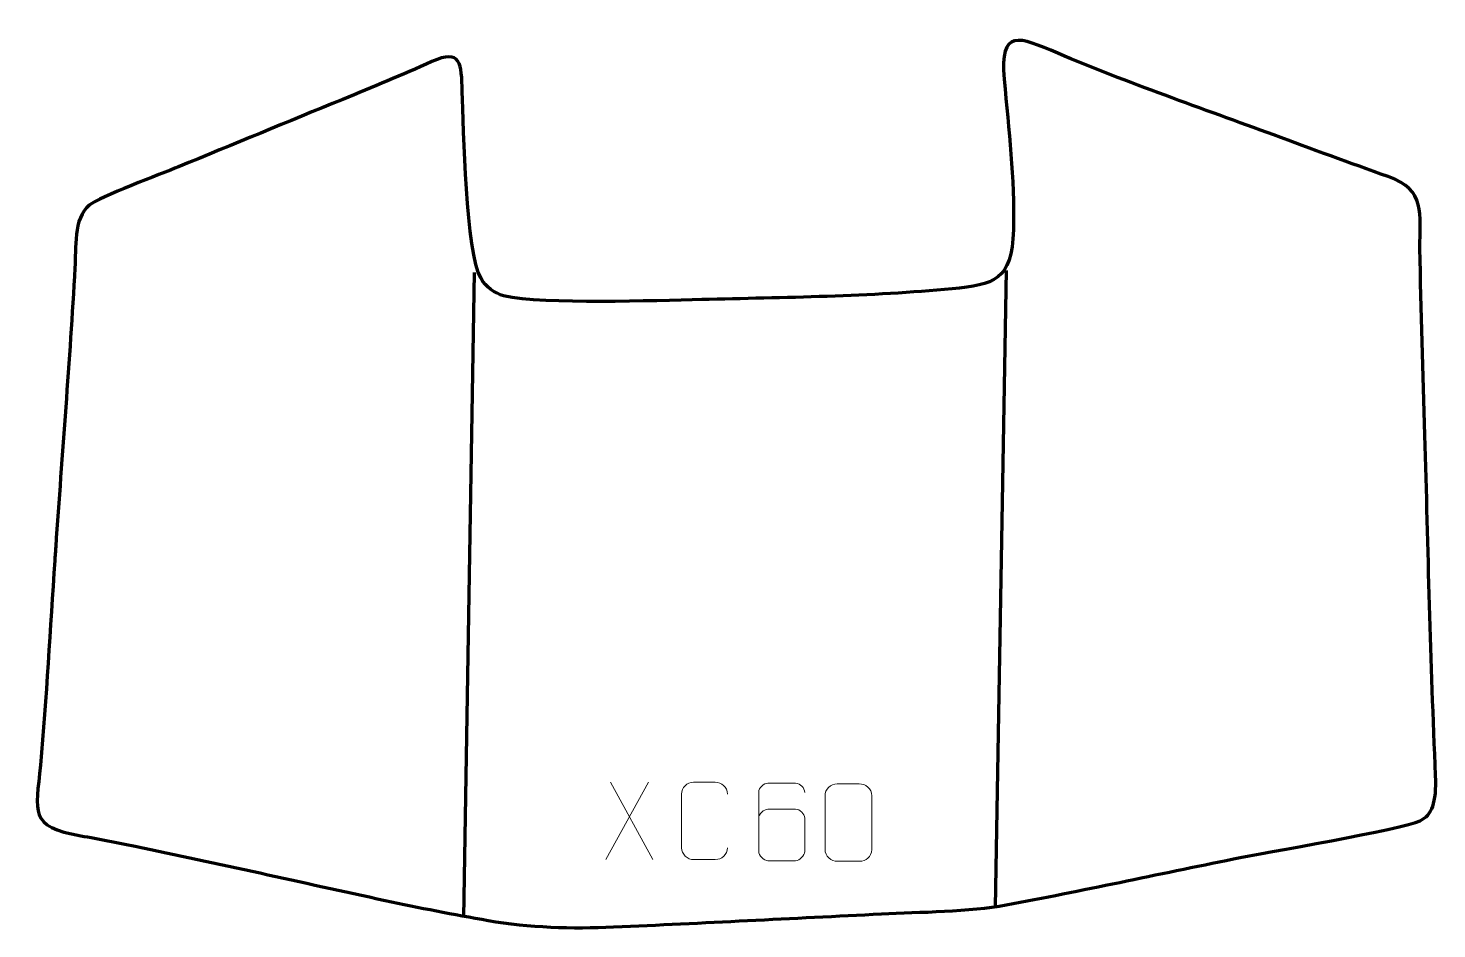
# Model space of a CAD drawing. Header units: millimetres. Extents: x -507 to -52, y 476 to 767.
import ezdxf

# ---------------------------------------------------------------- set-up
doc = ezdxf.new("R2010")
doc.units = ezdxf.units.MM
doc.header["$MEASUREMENT"] = 0
doc.layers.add('layer 1', color=7, linetype='Continuous')
doc.layers.add('layer 2', color=7, linetype='Continuous')

msp = doc.modelspace()

# ---------------------------------------------------------------- linework, layer by layer
at = {"layer": 'layer 1', "color": 142, "lineweight": 158}
for points in [[(-363.0554, 688.2047), (-363.0554, 688.2047), (-366.4286, 480.0433), (-366.4286, 480.0433)], [(-191.3402, 688.8004), (-191.3402, 688.8004), (-194.9393, 483.4734), (-194.9393, 483.4734)]]:
    msp.add_open_spline(points, degree=3, dxfattribs=at)
at = {"layer": 'layer 1', "color": 250, "lineweight": 9}
for points in [[(-306.7806, 523.6644), (-306.7806, 523.6644), (-320.5212, 498.7686), (-320.5212, 498.7686)], [(-319.0666, 523.6644), (-319.0666, 523.6644), (-305.326, 498.7109), (-305.326, 498.7109)]]:
    msp.add_open_spline(points, degree=3, dxfattribs=at)
for points, knots in [([(-281.2527, 502.5288), (-281.3925, 500.2054), (-283.0697, 498.7258), (-285.2174, 498.715), (-285.2174, 498.715), (-287.5493, 498.7154), (-289.8812, 498.7154), (-292.2127, 498.715), (-292.2127, 498.715), (-294.1377, 498.6096), (-296.1098, 500.4941), (-296.0986, 502.5114), (-296.0986, 502.5114), (-296.0982, 508.2815), (-296.0982, 514.0512), (-296.0986, 519.8205), (-296.0986, 519.8205), (-296.0944, 521.9586), (-294.3477, 523.6778), (-292.1953, 523.6643), (-292.1953, 523.6643), (-289.8696, 523.6643), (-287.5435, 523.6643), (-285.2174, 523.6643), (-285.2174, 523.6643), (-283.2708, 523.6998), (-281.2794, 522.2083), (-281.2527, 519.7707)], [0, 0, 0, 0, 0.125, 0.125, 0.125, 0.125, 0.25, 0.25, 0.25, 0.25, 0.375, 0.375, 0.375, 0.375, 0.5, 0.5, 0.5, 0.5, 0.625, 0.625, 0.625, 0.625, 0.75, 0.75, 0.75, 0.75, 1, 1, 1, 1]), ([(-256.3415, 520.3775), (-256.3656, 521.717), (-257.7218, 523.3702), (-259.2937, 523.3359), (-259.2937, 523.3359), (-262.2785, 523.3356), (-265.2637, 523.3356), (-268.2491, 523.3359), (-268.2491, 523.3359), (-269.4682, 523.3508), (-271.1964, 521.9132), (-271.2014, 520.3775), (-271.2014, 520.3775), (-271.2011, 514.017), (-271.2011, 507.6562), (-271.2014, 501.2955), (-271.2014, 501.2955), (-271.1967, 500.1326), (-269.4682, 498.3615), (-268.2491, 498.3371), (-268.2491, 498.3371), (-265.2637, 498.3374), (-262.2785, 498.3374), (-259.2937, 498.3371), (-259.2937, 498.3371), (-258.0156, 498.3809), (-256.3459, 499.9954), (-256.3415, 501.2955), (-256.3415, 501.2955), (-256.3415, 504.8788), (-256.3415, 508.4619), (-256.3415, 512.0446), (-256.3415, 512.0446), (-256.38, 513.5228), (-257.9627, 514.9557), (-259.2937, 514.9537), (-259.2937, 514.9537), (-262.2785, 514.954), (-265.2637, 514.954), (-268.2491, 514.9537), (-268.2491, 514.9537), (-269.5786, 514.9587), (-271.2216, 513.4514), (-271.1799, 512.0229)], [0, 0, 0, 0, 0.08333333, 0.08333333, 0.08333333, 0.08333333, 0.16666667, 0.16666667, 0.16666667, 0.16666667, 0.25, 0.25, 0.25, 0.25, 0.33333333, 0.33333333, 0.33333333, 0.33333333, 0.41666667, 0.41666667, 0.41666667, 0.41666667, 0.5, 0.5, 0.5, 0.5, 0.58333333, 0.58333333, 0.58333333, 0.58333333, 0.66666667, 0.66666667, 0.66666667, 0.66666667, 0.75, 0.75, 0.75, 0.75, 0.83333333, 0.83333333, 0.83333333, 0.83333333, 1, 1, 1, 1]), ([(-245.8272, 523.1327), (-243.4611, 523.1327), (-241.0946, 523.1327), (-238.7281, 523.1327), (-238.7281, 523.1327), (-236.7476, 523.1683), (-234.7216, 521.674), (-234.6945, 519.2319), (-234.6945, 519.2319), (-234.6949, 513.4745), (-234.6949, 507.7167), (-234.6945, 501.9585), (-234.6945, 501.9585), (-234.8366, 499.6309), (-236.543, 498.1486), (-238.7281, 498.1378), (-238.7281, 498.1378), (-241.1005, 498.1382), (-243.4729, 498.1382), (-245.8449, 498.1378), (-245.8449, 498.1378), (-247.8034, 498.0322), (-249.8098, 499.9201), (-249.7984, 501.9411), (-249.7984, 501.9411), (-249.798, 507.7217), (-249.798, 513.502), (-249.7984, 519.2818), (-249.7984, 519.2818), (-249.7941, 521.4238), (-248.017, 523.1463), (-245.8272, 523.1327)], [0, 0, 0, 0, 0.11111111, 0.11111111, 0.11111111, 0.11111111, 0.22222222, 0.22222222, 0.22222222, 0.22222222, 0.33333333, 0.33333333, 0.33333333, 0.33333333, 0.44444444, 0.44444444, 0.44444444, 0.44444444, 0.55555556, 0.55555556, 0.55555556, 0.55555556, 0.66666667, 0.66666667, 0.66666667, 0.66666667, 0.77777778, 0.77777778, 0.77777778, 0.77777778, 1, 1, 1, 1])]:
    msp.add_open_spline(points, degree=3, knots=knots, dxfattribs=at)
at = {"layer": 'layer 2', "color": 242, "lineweight": 158}
msp.add_open_spline([(-118.0194, 498.8968), (-142.3408, 493.9838), (-167.0657, 488.6319), (-191.3906, 484.0586), (-191.3906, 484.0586), (-203.0306, 481.8701), (-219.3234, 481.7935), (-231.5455, 481.1783), (-231.5455, 481.1783), (-260.3663, 479.7275), (-289.1857, 478.27), (-318.0133, 476.9569), (-318.0133, 476.9569), (-331.309, 476.3526), (-345.3897, 476.7764), (-358.5073, 479.0439), (-358.5073, 479.0439), (-369.6345, 481.0386), (-380.7456, 483.1617), (-391.7986, 485.5342), (-391.7986, 485.5342), (-418.6124, 491.3247), (-445.6378, 497.493), (-472.4568, 503.0274), (-472.4568, 503.0274), (-478.2881, 504.2308), (-484.108, 505.3574), (-489.9711, 506.3959), (-489.9711, 506.3959), (-506.9593, 509.372), (-504.4245, 513.78), (-503.0204, 529.1861), (-503.0204, 529.1861), (-501.0487, 550.8197), (-499.8964, 573.4211), (-498.3872, 595.1863), (-498.3872, 595.1863), (-498.2833, 596.6853), (-498.1793, 598.1842), (-498.0754, 599.6832), (-498.0754, 599.6832), (-496.0034, 629.5662), (-493.586, 659.7763), (-491.8644, 689.6397), (-491.8644, 689.6397), (-491.508, 695.8217), (-492.4675, 705.6676), (-487.2423, 709.9258), (-487.2423, 709.9258), (-484.1025, 712.4846), (-463.7802, 720.0794), (-458.4184, 722.2819), (-458.4184, 722.2819), (-440.757, 729.5369), (-423.0955, 736.7919), (-405.434, 744.0469), (-405.434, 744.0469), (-395.6801, 748.0536), (-386.3176, 751.9102), (-376.6737, 756.2126), (-376.6737, 756.2126), (-367.1372, 760.4671), (-367.1677, 755.5945), (-366.8528, 746.483), (-366.8528, 746.483), (-366.4566, 735.1327), (-365.6182, 694.2093), (-360.9175, 686.3982), (-360.9175, 686.3982), (-359.0418, 683.2813), (-356.4656, 681.5344), (-353.5128, 680.5933), (-353.5128, 680.5933), (-339.9182, 677.719), (-304.8556, 679.088), (-289.6017, 679.4426), (-289.6017, 679.4426), (-263.3776, 680.0554), (-234.7424, 680.4023), (-208.8026, 682.9093), (-208.8026, 682.9093), (-195.2258, 684.2214), (-189.5053, 685.5461), (-188.9849, 701.9254), (-188.9849, 701.9254), (-188.6564, 719.0211), (-190.4645, 733.7449), (-191.9668, 750.5708), (-191.9668, 750.5708), (-193.4351, 767.0149), (-187.3683, 764.319), (-174.6245, 758.9113), (-174.6245, 758.9113), (-152.3478, 749.4584), (-127.8381, 740.9754), (-105.0049, 732.5495), (-105.0049, 732.5495), (-92.6618, 727.995), (-80.4627, 723.4976), (-68.0474, 719.1302), (-68.0474, 719.1302), (-55.7019, 714.7873), (-57.9107, 707.2499), (-57.7858, 695.8221), (-57.7858, 695.8221), (-57.5688, 675.9561), (-56.7201, 655.6179), (-56.1746, 635.7072), (-56.1746, 635.7072), (-55.1805, 598.9137), (-54.38, 562.6838), (-52.7552, 525.8737), (-52.7552, 525.8737), (-52.3546, 516.7976), (-53.9793, 513.086), (-57.7175, 511.2488), (-57.7175, 511.2488), (-63.2883, 508.5111), (-108.5087, 500.897), (-118.0194, 498.8968)], degree=3, knots=[0, 0, 0, 0, 0.03225806, 0.03225806, 0.03225806, 0.03225806, 0.06451613, 0.06451613, 0.06451613, 0.06451613, 0.09677419, 0.09677419, 0.09677419, 0.09677419, 0.12903226, 0.12903226, 0.12903226, 0.12903226, 0.16129032, 0.16129032, 0.16129032, 0.16129032, 0.19354839, 0.19354839, 0.19354839, 0.19354839, 0.22580645, 0.22580645, 0.22580645, 0.22580645, 0.25806452, 0.25806452, 0.25806452, 0.25806452, 0.29032258, 0.29032258, 0.29032258, 0.29032258, 0.32258065, 0.32258065, 0.32258065, 0.32258065, 0.35483871, 0.35483871, 0.35483871, 0.35483871, 0.38709677, 0.38709677, 0.38709677, 0.38709677, 0.41935484, 0.41935484, 0.41935484, 0.41935484, 0.4516129, 0.4516129, 0.4516129, 0.4516129, 0.48387097, 0.48387097, 0.48387097, 0.48387097, 0.51612903, 0.51612903, 0.51612903, 0.51612903, 0.5483871, 0.5483871, 0.5483871, 0.5483871, 0.58064516, 0.58064516, 0.58064516, 0.58064516, 0.61290323, 0.61290323, 0.61290323, 0.61290323, 0.64516129, 0.64516129, 0.64516129, 0.64516129, 0.67741935, 0.67741935, 0.67741935, 0.67741935, 0.70967742, 0.70967742, 0.70967742, 0.70967742, 0.74193548, 0.74193548, 0.74193548, 0.74193548, 0.77419355, 0.77419355, 0.77419355, 0.77419355, 0.80645161, 0.80645161, 0.80645161, 0.80645161, 0.83870968, 0.83870968, 0.83870968, 0.83870968, 0.87096774, 0.87096774, 0.87096774, 0.87096774, 0.90322581, 0.90322581, 0.90322581, 0.90322581, 0.93548387, 0.93548387, 0.93548387, 0.93548387, 1, 1, 1, 1], dxfattribs=at)

doc.saveas('drawing.dxf')
